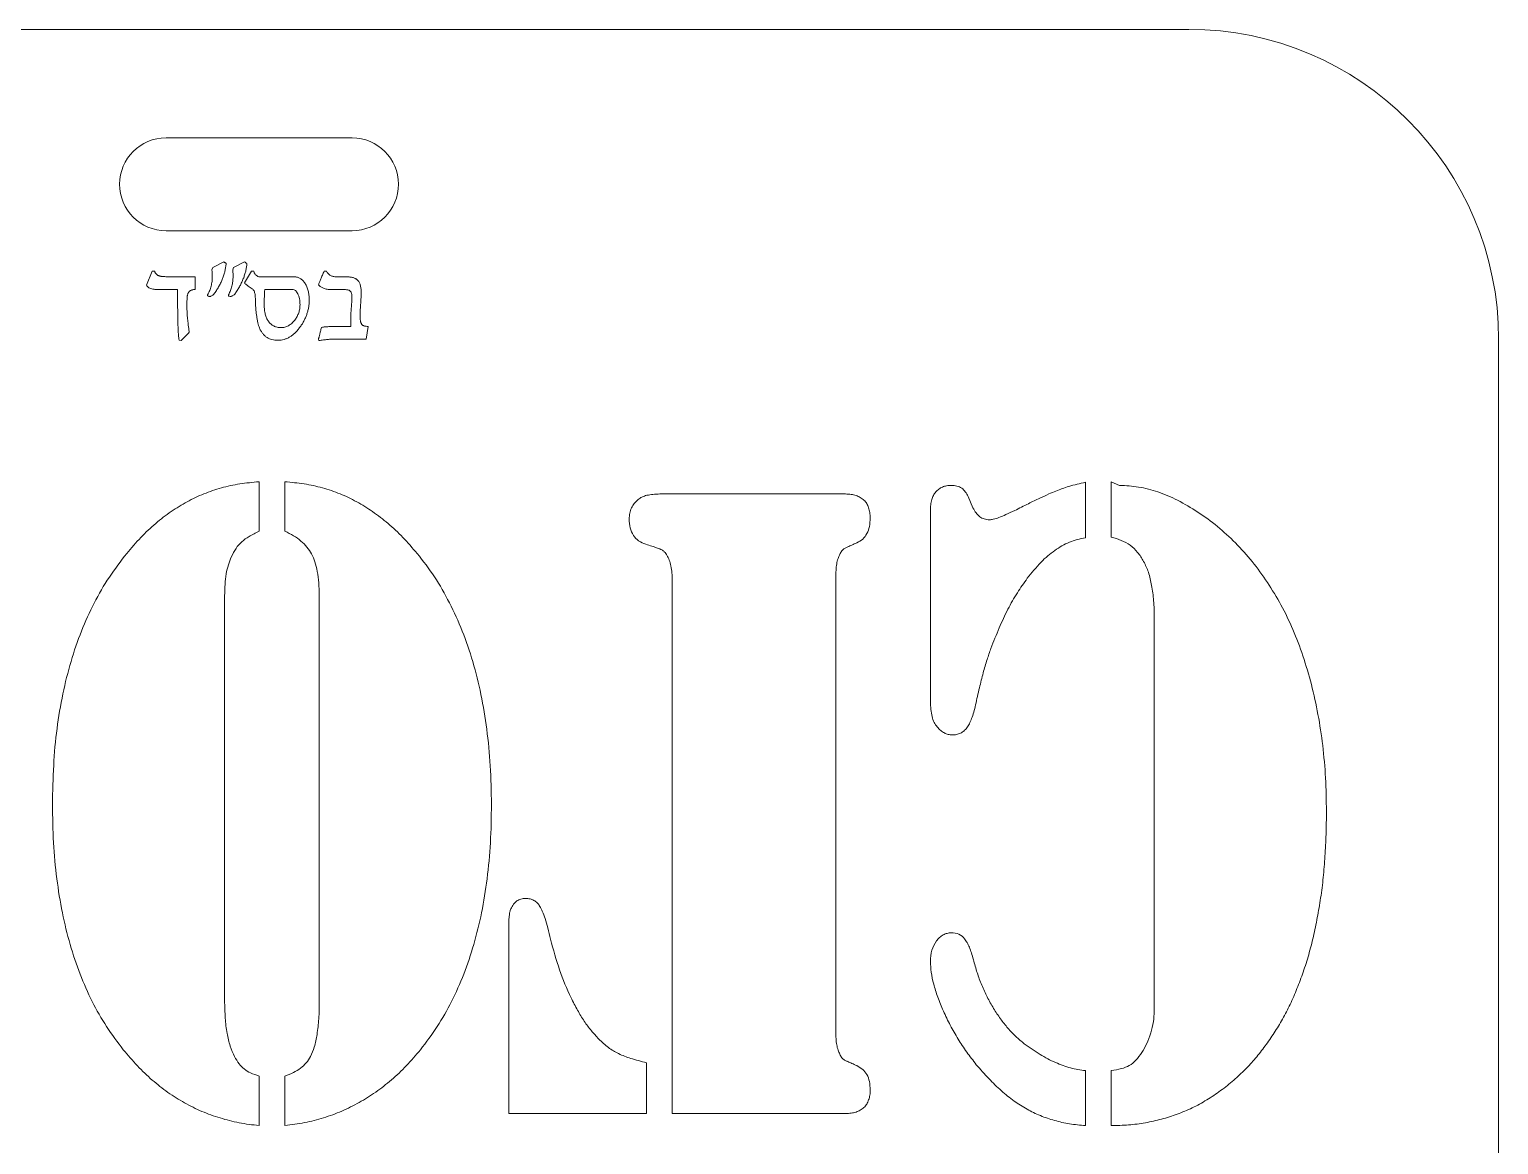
# Model space of a CAD drawing. Header units: inches. Extents: x -4 to 0, y -0.57 to 2.5.
# Drawn here: x -2.371 to 0, y 0.7 to 2.5 of the extents above; entities that cross this region are included whole.
import ezdxf

# ---------------------------------------------------------------- set-up
doc = ezdxf.new("R2010")
doc.units = ezdxf.units.IN
doc.header["$MEASUREMENT"] = 0

msp = doc.modelspace()

# ---------------------------------------------------------------- linework, layer by layer
at = {"color": 1, "linetype": 'Continuous', "lineweight": 5}
for p, q in [((-0.5, 2.5), (-3.5, 2.5)), ((-1.85, 2.325), (-2.15, 2.325)), ((-2.15, 2.175), (-1.85, 2.175)), ((0, 0.5), (0, 2)), ((-2, 1.6899), (-2, 1.7697)), ((-1.9583, 1.7697), (-1.9583, 1.6899)), ((-0.6667, 1.6793), (-0.6667, 1.7691)), ((-0.625, 1.7697), (-0.625, 1.6801)), ((-0.6115, 1.7639), (-0.625, 1.7697)), ((-1.0536, 1.75), (-1.3531, 1.75)), ((-0.8481, 1.7279), (-0.8559, 1.7459)), ((-0.9167, 1.7231), (-0.9167, 1.4154)), ((-1.0694, 0.8826), (-1.0694, 1.6148)), ((-1.3333, 1.6094), (-1.3333, 0.75)), ((-2.0556, 0.9323), (-2.0556, 1.5857)), ((-1.9028, 1.5857), (-1.9028, 0.9323)), ((-0.5556, 1.5499), (-0.5556, 0.9154)), ((-1.5972, 1.0482), (-1.5972, 0.75)), ((-1.375, 0.75), (-1.375, 0.832)), ((-2, 0.7305), (-2, 0.8105)), ((-1.9583, 0.8105), (-1.9583, 0.7305)), ((-0.6667, 0.7305), (-0.6667, 0.8192)), ((-0.625, 0.8192), (-0.625, 0.7305)), ((-1.5972, 0.75), (-1.375, 0.75)), ((-1.3333, 0.75), (-1.0536, 0.75))]:
    msp.add_line(p, q, dxfattribs=at)
at = {"color": 2, "linetype": 'Continuous', "lineweight": 5}
for p, q in [((-2.1816, 2.0871), (-2.1722, 2.1099)), ((-2.1722, 2.1099), (-2.1685, 2.1099)), ((-2.0761, 2.1119), (-2.0746, 2.1158)), ((-2.0746, 2.1158), (-2.0568, 2.1248)), ((-2.0425, 2.1119), (-2.0411, 2.1158)), ((-2.0411, 2.1158), (-2.0232, 2.1248)), ((-2.0233, 2.0908), (-2.0121, 2.1099)), ((-2.0121, 2.1099), (-2.0084, 2.1099)), ((-1.8948, 2.1099), (-1.8911, 2.1099)), ((-2.1373, 2.1006), (-2.1033, 2.1006)), ((-2.1033, 2.1006), (-2.1033, 2.0801)), ((-1.9992, 2.1006), (-1.9431, 2.1006)), ((-1.8753, 2.1006), (-1.8592, 2.1006)), ((-2.1313, 2.0801), (-2.1572, 2.0801)), ((-2.1313, 2.0557), (-2.1313, 2.0801)), ((-2.0829, 2.0697), (-2.0829, 2.0717)), ((-2.0493, 2.0697), (-2.0493, 2.0717)), ((-2.0059, 2.0609), (-2.0065, 2.0725)), ((-1.9459, 2.0801), (-1.9908, 2.0801)), ((-1.8665, 2.0801), (-1.8833, 2.0801)), ((-1.8749, 2.0205), (-1.852, 2.0205)), ((-1.852, 2.0205), (-1.852, 2.0365)), ((-1.824, 2.0205), (-1.8273, 2)), ((-2.1255, 1.998), (-2.1291, 1.9981)), ((-1.9033, 1.9977), (-1.9041, 2)), ((-1.8273, 2), (-1.8772, 2))]:
    msp.add_line(p, q, dxfattribs=at)
at = {"color": 1, "linetype": 'Continuous', "lineweight": 5}
for centre, radius, start, end in [((-0.5, 2), 0.5, 0, 90), ((-2.15, 2.25), 0.075, 90, 270), ((-1.85, 2.25), 0.075, 270, 90)]:
    msp.add_arc(centre, radius, start, end, dxfattribs=at)
at = {"color": 2, "linetype": 'Continuous', "lineweight": 5}
for points, knots in [([(-2.1685, 2.1099), (-2.1684, 2.1093), (-2.1681, 2.1083), (-2.1674, 2.1069), (-2.1666, 2.1057), (-2.1656, 2.1046), (-2.1644, 2.1036), (-2.1631, 2.1028), (-2.1616, 2.1022), (-2.1606, 2.1019), (-2.16, 2.1017)], [0, 0, 0, 0, 0.130421, 0.255139, 0.375375, 0.493119, 0.612828, 0.735795, 0.862868, 1, 1, 1, 1]), ([(-2.0754, 2.101), (-2.0754, 2.1022), (-2.0754, 2.1043), (-2.0756, 2.1072), (-2.0757, 2.1097), (-2.076, 2.1112), (-2.0761, 2.1119)], [0, 0, 0, 0, 0.309251, 0.578833, 0.808856, 1, 1, 1, 1]), ([(-2.0531, 2.1221), (-2.0533, 2.12), (-2.0538, 2.1159), (-2.055, 2.1098), (-2.0567, 2.1037), (-2.0588, 2.0976), (-2.0613, 2.0916), (-2.0644, 2.0857), (-2.0678, 2.0798), (-2.0704, 2.0759), (-2.0717, 2.074)], [0, 0, 0, 0, 0.119203, 0.238655, 0.358949, 0.48172, 0.606666, 0.734133, 0.865101, 1, 1, 1, 1]), ([(-2.0568, 2.1248), (-2.0566, 2.1246), (-2.0561, 2.1242), (-2.0553, 2.1236), (-2.0542, 2.1229), (-2.0535, 2.1224), (-2.0531, 2.1221)], [0, 0, 0, 0, 0.180496, 0.406457, 0.677898, 1, 1, 1, 1]), ([(-2.0419, 2.101), (-2.0419, 2.1022), (-2.0419, 2.1043), (-2.042, 2.1072), (-2.0422, 2.1097), (-2.0424, 2.1112), (-2.0425, 2.1119)], [0, 0, 0, 0, 0.30946, 0.579104, 0.809081, 1, 1, 1, 1]), ([(-2.0196, 2.1221), (-2.0198, 2.12), (-2.0202, 2.1159), (-2.0215, 2.1098), (-2.0232, 2.1037), (-2.0253, 2.0976), (-2.0279, 2.0916), (-2.0308, 2.0857), (-2.0343, 2.0798), (-2.0369, 2.0759), (-2.0382, 2.074)], [0, 0, 0, 0, 0.119215, 0.238679, 0.359135, 0.481918, 0.606877, 0.734106, 0.865087, 1, 1, 1, 1]), ([(-2.0232, 2.1248), (-2.0227, 2.1244), (-2.0215, 2.1235), (-2.0203, 2.1226), (-2.0196, 2.1221)], [0, 0, 0, 0, 0.4045984, 1, 1, 1, 1]), ([(-2.0084, 2.1099), (-2.0083, 2.1092), (-2.0081, 2.108), (-2.0073, 2.1062), (-2.0062, 2.1045), (-2.0052, 2.1036), (-2.0047, 2.1031)], [0, 0, 0, 0, 0.239985, 0.479546, 0.728968, 1, 1, 1, 1]), ([(-1.9041, 2.0878), (-1.9038, 2.0885), (-1.9033, 2.0899), (-1.9024, 2.0921), (-1.9014, 2.0945), (-1.9003, 2.0972), (-1.8991, 2.1), (-1.8977, 2.1031), (-1.8963, 2.1064), (-1.8953, 2.1087), (-1.8948, 2.1099)], [0, 0, 0, 0, 0.089018, 0.188882, 0.298011, 0.417994, 0.547718, 0.688307, 0.839278, 1, 1, 1, 1]), ([(-1.8911, 2.1099), (-1.8907, 2.1091), (-1.8899, 2.1077), (-1.8884, 2.1058), (-1.8867, 2.1041), (-1.8848, 2.1028), (-1.8827, 2.1018), (-1.8804, 2.1011), (-1.8779, 2.1006), (-1.8762, 2.1006), (-1.8753, 2.1006)], [0, 0, 0, 0, 0.130653, 0.254792, 0.373807, 0.491362, 0.610301, 0.733372, 0.863062, 1, 1, 1, 1]), ([(-2.1712, 2.0807), (-2.1724, 2.0809), (-2.1747, 2.0814), (-2.1776, 2.0828), (-2.18, 2.0846), (-2.1811, 2.0863), (-2.1816, 2.0871)], [0, 0, 0, 0, 0.290029, 0.542531, 0.775002, 1, 1, 1, 1]), ([(-2.16, 2.1017), (-2.1596, 2.1016), (-2.1585, 2.1014), (-2.1567, 2.1012), (-2.1545, 2.101), (-2.1518, 2.1008), (-2.1488, 2.1007), (-2.1453, 2.1006), (-2.1414, 2.1006), (-2.1387, 2.1006), (-2.1373, 2.1006)], [0, 0, 0, 0, 0.062603, 0.142423, 0.241143, 0.356312, 0.490476, 0.642466, 0.812303, 1, 1, 1, 1]), ([(-2.0829, 2.0717), (-2.0823, 2.0728), (-2.0811, 2.075), (-2.0796, 2.0784), (-2.0783, 2.0819), (-2.0772, 2.0855), (-2.0764, 2.0893), (-2.0758, 2.0931), (-2.0755, 2.0971), (-2.0754, 2.0997), (-2.0754, 2.101)], [0, 0, 0, 0, 0.122358, 0.243966, 0.366254, 0.488892, 0.61334, 0.740145, 0.868873, 1, 1, 1, 1]), ([(-2.0493, 2.0717), (-2.0487, 2.0728), (-2.0476, 2.075), (-2.046, 2.0784), (-2.0448, 2.0819), (-2.0437, 2.0855), (-2.0429, 2.0893), (-2.0423, 2.0931), (-2.042, 2.0971), (-2.0419, 2.0997), (-2.0419, 2.101)], [0, 0, 0, 0, 0.122358, 0.243966, 0.366254, 0.488892, 0.61334, 0.740145, 0.868873, 1, 1, 1, 1]), ([(-2.0175, 2.0857), (-2.0181, 2.0861), (-2.0193, 2.0869), (-2.0208, 2.0882), (-2.0222, 2.0894), (-2.0229, 2.0904), (-2.0233, 2.0908)], [0, 0, 0, 0, 0.286289, 0.5458, 0.782954, 1, 1, 1, 1]), ([(-2.0047, 2.1031), (-2.0042, 2.1027), (-2.0033, 2.102), (-2.0019, 2.1012), (-2.0005, 2.1007), (-1.9996, 2.1006), (-1.9992, 2.1006)], [0, 0, 0, 0, 0.296959, 0.559723, 0.790018, 1, 1, 1, 1]), ([(-1.9431, 2.1006), (-1.9423, 2.1005), (-1.9406, 2.1005), (-1.9381, 2.0999), (-1.9357, 2.0991), (-1.9334, 2.0979), (-1.9313, 2.0964), (-1.9293, 2.0946), (-1.9274, 2.0924), (-1.9257, 2.0899), (-1.9241, 2.0872), (-1.9228, 2.0843), (-1.9216, 2.0813), (-1.9206, 2.078), (-1.9199, 2.0746), (-1.9194, 2.071), (-1.9191, 2.0673), (-1.919, 2.0647), (-1.919, 2.0634)], [0, 0, 0, 0, 0.052939, 0.103802, 0.154665, 0.206161, 0.258525, 0.313539, 0.371993, 0.43374, 0.498375, 0.563414, 0.630097, 0.698823, 0.769827, 0.843602, 0.920439, 1, 1, 1, 1]), ([(-1.8833, 2.0801), (-1.8844, 2.0801), (-1.8867, 2.0801), (-1.89, 2.0805), (-1.893, 2.0811), (-1.8957, 2.082), (-1.8983, 2.083), (-1.9005, 2.0844), (-1.9025, 2.0859), (-1.9036, 2.0872), (-1.9041, 2.0878)], [0, 0, 0, 0, 0.153145, 0.295772, 0.428744, 0.553181, 0.670448, 0.782824, 0.891677, 1, 1, 1, 1]), ([(-1.8592, 2.1006), (-1.8582, 2.1005), (-1.8562, 2.1005), (-1.8533, 2.1003), (-1.8507, 2.0998), (-1.8483, 2.0993), (-1.8462, 2.0985), (-1.8442, 2.0976), (-1.8425, 2.0966), (-1.8415, 2.0957), (-1.8411, 2.0953)], [0, 0, 0, 0, 0.159252, 0.306915, 0.44394, 0.570348, 0.688139, 0.797645, 0.900962, 1, 1, 1, 1]), ([(-1.8411, 2.0953), (-1.8406, 2.0948), (-1.8396, 2.0937), (-1.8384, 2.0919), (-1.8374, 2.0898), (-1.8366, 2.0874), (-1.836, 2.0848), (-1.8356, 2.082), (-1.8352, 2.0789), (-1.8352, 2.0767), (-1.8352, 2.0756)], [0, 0, 0, 0, 0.097823, 0.201623, 0.310332, 0.427842, 0.554445, 0.691353, 0.839757, 1, 1, 1, 1]), ([(-2.1572, 2.0801), (-2.1581, 2.0801), (-2.1597, 2.0801), (-2.162, 2.0801), (-2.1641, 2.0802), (-2.166, 2.0802), (-2.1676, 2.0803), (-2.169, 2.0804), (-2.1702, 2.0805), (-2.1709, 2.0806), (-2.1712, 2.0807)], [0, 0, 0, 0, 0.182262, 0.347968, 0.497149, 0.629768, 0.747988, 0.847598, 0.932919, 1, 1, 1, 1]), ([(-2.1155, 2.0716), (-2.1155, 2.0712), (-2.1157, 2.0705), (-2.1159, 2.0691), (-2.116, 2.0675), (-2.1162, 2.0655), (-2.1162, 2.0632), (-2.1163, 2.0606), (-2.1163, 2.0576), (-2.1164, 2.0556), (-2.1164, 2.0545)], [0, 0, 0, 0, 0.060523, 0.139422, 0.236445, 0.352061, 0.486115, 0.638809, 0.810079, 1, 1, 1, 1]), ([(-2.1033, 2.0801), (-2.1041, 2.08), (-2.1056, 2.08), (-2.1077, 2.0796), (-2.1096, 2.079), (-2.1113, 2.078), (-2.1127, 2.0768), (-2.1139, 2.0753), (-2.1148, 2.0735), (-2.1152, 2.0722), (-2.1155, 2.0716)], [0, 0, 0, 0, 0.14495, 0.277256, 0.400236, 0.515305, 0.630841, 0.746631, 0.869598, 1, 1, 1, 1]), ([(-2.0794, 2.0689), (-2.08, 2.0689), (-2.0812, 2.069), (-2.0823, 2.0695), (-2.0829, 2.0697)], [0, 0, 0, 0, 0.504078, 1, 1, 1, 1]), ([(-2.0717, 2.074), (-2.0724, 2.0732), (-2.0736, 2.0718), (-2.0756, 2.0702), (-2.0775, 2.0691), (-2.0788, 2.069), (-2.0794, 2.0689)], [0, 0, 0, 0, 0.322249, 0.587687, 0.810524, 1, 1, 1, 1]), ([(-2.0459, 2.0689), (-2.0465, 2.0689), (-2.0477, 2.069), (-2.0488, 2.0695), (-2.0493, 2.0697)], [0, 0, 0, 0, 0.4919776, 1, 1, 1, 1]), ([(-2.0382, 2.074), (-2.0389, 2.0732), (-2.0401, 2.0718), (-2.0421, 2.0702), (-2.044, 2.0691), (-2.0453, 2.069), (-2.0459, 2.0689)], [0, 0, 0, 0, 0.3236666, 0.5885489, 0.8109198, 1, 1, 1, 1]), ([(-2.0109, 2.0812), (-2.012, 2.082), (-2.0142, 2.0835), (-2.0164, 2.0849), (-2.0175, 2.0857)], [0, 0, 0, 0, 0.497996, 1, 1, 1, 1]), ([(-2.0065, 2.0725), (-2.0067, 2.0734), (-2.007, 2.0752), (-2.008, 2.0777), (-2.0092, 2.0797), (-2.0104, 2.0807), (-2.0109, 2.0812)], [0, 0, 0, 0, 0.285945, 0.542073, 0.777748, 1, 1, 1, 1]), ([(-1.9908, 2.0801), (-1.9909, 2.0793), (-1.991, 2.0777), (-1.9912, 2.0752), (-1.9913, 2.0724), (-1.9914, 2.0694), (-1.9915, 2.0662), (-1.9916, 2.0627), (-1.9916, 2.059), (-1.9916, 2.0564), (-1.9916, 2.0551)], [0, 0, 0, 0, 0.092464, 0.194061, 0.304971, 0.425145, 0.554603, 0.69336, 0.842609, 1, 1, 1, 1]), ([(-1.9376, 2.0733), (-1.9381, 2.0744), (-1.9392, 2.0762), (-1.9412, 2.0784), (-1.9434, 2.0798), (-1.9451, 2.08), (-1.9459, 2.0801)], [0, 0, 0, 0, 0.308883, 0.565862, 0.789259, 1, 1, 1, 1]), ([(-1.9339, 2.0553), (-1.9339, 2.0571), (-1.934, 2.0604), (-1.9347, 2.0652), (-1.9358, 2.0695), (-1.937, 2.0721), (-1.9376, 2.0733)], [0, 0, 0, 0, 0.282688, 0.5409587, 0.7799789, 1, 1, 1, 1]), ([(-1.919, 2.0634), (-1.919, 2.0615), (-1.9191, 2.0577), (-1.9198, 2.052), (-1.921, 2.0464), (-1.9226, 2.0408), (-1.9247, 2.0354), (-1.9271, 2.0301), (-1.9301, 2.0248), (-1.9324, 2.0215), (-1.9336, 2.0198)], [0, 0, 0, 0, 0.123217, 0.2459262, 0.3678753, 0.4900983, 0.6138929, 0.7396213, 0.8677258, 1, 1, 1, 1]), ([(-1.8548, 2.0788), (-1.8554, 2.079), (-1.8567, 2.0795), (-1.8593, 2.0798), (-1.8626, 2.08), (-1.8651, 2.0801), (-1.8665, 2.0801)], [0, 0, 0, 0, 0.1515616, 0.3668112, 0.6491274, 1, 1, 1, 1]), ([(-1.8501, 2.0682), (-1.8501, 2.0688), (-1.8502, 2.0701), (-1.8503, 2.0719), (-1.8507, 2.0735), (-1.8512, 2.075), (-1.8519, 2.0762), (-1.8527, 2.0773), (-1.8537, 2.0781), (-1.8545, 2.0786), (-1.8548, 2.0788)], [0, 0, 0, 0, 0.161597, 0.309728, 0.446215, 0.570147, 0.683833, 0.790246, 0.894545, 1, 1, 1, 1]), ([(-1.851, 2.0523), (-1.8509, 2.0538), (-1.8506, 2.0567), (-1.8503, 2.0608), (-1.8501, 2.0646), (-1.8501, 2.067), (-1.8501, 2.0682)], [0, 0, 0, 0, 0.281316, 0.541964, 0.782078, 1, 1, 1, 1]), ([(-1.8352, 2.0756), (-1.8352, 2.0743), (-1.8352, 2.0716), (-1.8354, 2.0671), (-1.8357, 2.0619), (-1.8361, 2.0562), (-1.8365, 2.0505), (-1.8368, 2.0455), (-1.837, 2.0413), (-1.8371, 2.0388), (-1.8371, 2.0377)], [0, 0, 0, 0, 0.0981867, 0.2163927, 0.3538979, 0.5122622, 0.668331, 0.8020074, 0.9125497, 1, 1, 1, 1]), ([(-2.1291, 1.9981), (-2.1293, 1.9995), (-2.1297, 2.0026), (-2.1301, 2.0076), (-2.1305, 2.0136), (-2.1307, 2.0203), (-2.131, 2.0279), (-2.1311, 2.0364), (-2.1313, 2.0458), (-2.1313, 2.0523), (-2.1313, 2.0557)], [0, 0, 0, 0, 0.073271, 0.160945, 0.263649, 0.381398, 0.513742, 0.660697, 0.822781, 1, 1, 1, 1]), ([(-2.1164, 2.0545), (-2.1164, 2.053), (-2.1163, 2.0499), (-2.1162, 2.0452), (-2.1159, 2.0402), (-2.1155, 2.035), (-2.1149, 2.0294), (-2.1143, 2.0236), (-2.1135, 2.0175), (-2.113, 2.0133), (-2.1127, 2.0112)], [0, 0, 0, 0, 0.102374, 0.210834, 0.325438, 0.446898, 0.575253, 0.710536, 0.852109, 1, 1, 1, 1]), ([(-1.9985, 2.0163), (-1.999, 2.0175), (-2.0001, 2.0201), (-2.0013, 2.0242), (-2.0025, 2.029), (-2.0034, 2.0343), (-2.0043, 2.0401), (-2.005, 2.0466), (-2.0056, 2.0535), (-2.0058, 2.0584), (-2.0059, 2.0609)], [0, 0, 0, 0, 0.085372, 0.181363, 0.288056, 0.406608, 0.537369, 0.679072, 0.833279, 1, 1, 1, 1]), ([(-1.9916, 2.0551), (-1.9916, 2.0538), (-1.9915, 2.0512), (-1.9913, 2.0473), (-1.9907, 2.0437), (-1.99, 2.0403), (-1.9891, 2.0371), (-1.988, 2.0342), (-1.9866, 2.0314), (-1.9855, 2.0297), (-1.985, 2.0289)], [0, 0, 0, 0, 0.147406, 0.286675, 0.419497, 0.546322, 0.666742, 0.78151, 0.892915, 1, 1, 1, 1]), ([(-1.9424, 2.0308), (-1.9417, 2.0317), (-1.9403, 2.0336), (-1.9386, 2.0365), (-1.9372, 2.0395), (-1.936, 2.0425), (-1.935, 2.0456), (-1.9344, 2.0488), (-1.934, 2.052), (-1.9339, 2.0542), (-1.9339, 2.0553)], [0, 0, 0, 0, 0.130337, 0.258086, 0.38307, 0.507092, 0.628918, 0.751487, 0.87445, 1, 1, 1, 1]), ([(-1.852, 2.0365), (-1.8519, 2.0376), (-1.8519, 2.0398), (-1.8517, 2.0434), (-1.8514, 2.0477), (-1.8512, 2.0507), (-1.851, 2.0523)], [0, 0, 0, 0, 0.193372, 0.423799, 0.693259, 1, 1, 1, 1]), ([(-1.9696, 1.9981), (-1.9712, 1.9982), (-1.9745, 1.9983), (-1.9791, 1.9991), (-1.9834, 2.0006), (-1.9872, 2.0026), (-1.9907, 2.0052), (-1.9937, 2.0084), (-1.9964, 2.0121), (-1.9978, 2.0149), (-1.9985, 2.0163)], [0, 0, 0, 0, 0.137715, 0.266117, 0.3877, 0.505677, 0.623337, 0.743181, 0.868064, 1, 1, 1, 1]), ([(-1.985, 2.0289), (-1.9844, 2.0281), (-1.9832, 2.0265), (-1.9811, 2.0244), (-1.9788, 2.0226), (-1.9763, 2.0212), (-1.9737, 2.02), (-1.9708, 2.0192), (-1.9678, 2.0187), (-1.9657, 2.0187), (-1.9646, 2.0186)], [0, 0, 0, 0, 0.1289983, 0.2527298, 0.3738935, 0.4928876, 0.612909, 0.7364468, 0.8652011, 1, 1, 1, 1]), ([(-1.9336, 2.0198), (-1.9349, 2.0181), (-1.9374, 2.0148), (-1.9415, 2.0103), (-1.9458, 2.0066), (-1.9502, 2.0035), (-1.9548, 2.0011), (-1.9596, 1.9994), (-1.9645, 1.9983), (-1.9679, 1.9982), (-1.9696, 1.9981)], [0, 0, 0, 0, 0.147139, 0.284785, 0.414651, 0.537188, 0.655483, 0.770126, 0.884461, 1, 1, 1, 1]), ([(-1.9646, 2.0186), (-1.9636, 2.0187), (-1.9615, 2.0187), (-1.9584, 2.0193), (-1.9554, 2.0203), (-1.9525, 2.0216), (-1.9498, 2.0233), (-1.9472, 2.0255), (-1.9447, 2.0279), (-1.9431, 2.0298), (-1.9424, 2.0308)], [0, 0, 0, 0, 0.121665, 0.239448, 0.357782, 0.47728, 0.598262, 0.725483, 0.858954, 1, 1, 1, 1]), ([(-1.9041, 2), (-1.904, 2.0005), (-1.9036, 2.0016), (-1.9032, 2.0034), (-1.9027, 2.0055), (-1.9021, 2.0077), (-1.9014, 2.0101), (-1.9008, 2.0128), (-1.9, 2.0156), (-1.8995, 2.0176), (-1.8993, 2.0186)], [0, 0, 0, 0, 0.084763, 0.181606, 0.289455, 0.408313, 0.539641, 0.6816, 0.834564, 1, 1, 1, 1]), ([(-1.8993, 2.0186), (-1.8988, 2.0188), (-1.8977, 2.0191), (-1.8958, 2.0195), (-1.8934, 2.0198), (-1.8906, 2.02), (-1.8873, 2.0202), (-1.8836, 2.0204), (-1.8794, 2.0205), (-1.8765, 2.0205), (-1.8749, 2.0205)], [0, 0, 0, 0, 0.062072, 0.14206, 0.23926, 0.355097, 0.488535, 0.640854, 0.810931, 1, 1, 1, 1]), ([(-1.8371, 2.0377), (-1.8371, 2.0368), (-1.837, 2.035), (-1.8369, 2.0325), (-1.8366, 2.0303), (-1.8361, 2.0282), (-1.8356, 2.0265), (-1.8349, 2.025), (-1.8341, 2.0237), (-1.8335, 2.023), (-1.8331, 2.0227)], [0, 0, 0, 0, 0.172233, 0.330154, 0.474452, 0.602012, 0.717302, 0.82146, 0.91447, 1, 1, 1, 1]), ([(-1.8331, 2.0227), (-1.8327, 2.0223), (-1.8316, 2.0216), (-1.8295, 2.0209), (-1.827, 2.0206), (-1.8251, 2.0205), (-1.824, 2.0205)], [0, 0, 0, 0, 0.182536, 0.405129, 0.673623, 1, 1, 1, 1]), ([(-2.1127, 2.0112), (-2.1129, 2.0109), (-2.1135, 2.0102), (-2.1145, 2.0091), (-2.1157, 2.0078), (-2.1172, 2.0063), (-2.1189, 2.0045), (-2.1209, 2.0025), (-2.1231, 2.0003), (-2.1247, 1.9988), (-2.1255, 1.998)], [0, 0, 0, 0, 0.061677, 0.14221, 0.241661, 0.356696, 0.49073, 0.642613, 0.812366, 1, 1, 1, 1]), ([(-1.8772, 2), (-1.8792, 2), (-1.8833, 1.9999), (-1.8897, 1.9995), (-1.8964, 1.9987), (-1.901, 1.9981), (-1.9033, 1.9977)], [0, 0, 0, 0, 0.227537, 0.468823, 0.72664, 1, 1, 1, 1])]:
    msp.add_open_spline(points, degree=3, knots=knots, dxfattribs=at)
at = {"color": 1, "linetype": 'Continuous', "lineweight": 5}
for points, knots in [([(-2, 1.7697), (-2.0104, 1.7688), (-2.0309, 1.767), (-2.0607, 1.7603), (-2.0892, 1.7508), (-2.1163, 1.7378), (-2.1423, 1.7218), (-2.1674, 1.7026), (-2.1914, 1.6799), (-2.206, 1.6628), (-2.2135, 1.6541)], [0, 0, 0, 0, 0.124705, 0.24625, 0.365194, 0.484203, 0.605194, 0.730692, 0.861886, 1, 1, 1, 1]), ([(-1.745, 1.6541), (-1.7525, 1.6628), (-1.7672, 1.6799), (-1.7911, 1.7026), (-1.8162, 1.7217), (-1.8421, 1.7378), (-1.8691, 1.7508), (-1.8976, 1.7603), (-1.9275, 1.767), (-1.948, 1.7688), (-1.9583, 1.7697)], [0, 0, 0, 0, 0.138216, 0.269507, 0.395097, 0.515439, 0.634537, 0.753568, 0.875203, 1, 1, 1, 1]), ([(-0.883, 1.7639), (-0.8856, 1.7638), (-0.8905, 1.7636), (-0.8973, 1.7615), (-0.9034, 1.7583), (-0.9082, 1.7535), (-0.9123, 1.7478), (-0.9147, 1.7406), (-0.9166, 1.7323), (-0.9166, 1.7263), (-0.9167, 1.7231)], [0, 0, 0, 0, 0.126641, 0.243013, 0.354362, 0.464007, 0.578009, 0.701217, 0.841213, 1, 1, 1, 1]), ([(-0.8559, 1.7459), (-0.8573, 1.7486), (-0.8599, 1.7537), (-0.8661, 1.7598), (-0.8741, 1.7634), (-0.88, 1.7637), (-0.883, 1.7639)], [0, 0, 0, 0, 0.260579, 0.494937, 0.735549, 1, 1, 1, 1]), ([(-0.6667, 1.7691), (-0.6756, 1.7669), (-0.6918, 1.763), (-0.7113, 1.7563), (-0.7268, 1.7495), (-0.7416, 1.7427), (-0.76, 1.7338), (-0.7734, 1.727), (-0.7808, 1.7233)], [0, 0, 0, 0, 0.223535, 0.404316, 0.502005, 0.633445, 0.799427, 1, 1, 1, 1]), ([(-0.373, 1.6074), (-0.381, 1.6188), (-0.3966, 1.6413), (-0.4241, 1.6711), (-0.4532, 1.6983), (-0.4847, 1.7211), (-0.5167, 1.74), (-0.5487, 1.7537), (-0.5803, 1.7623), (-0.6013, 1.7634), (-0.6115, 1.7639)], [0, 0, 0, 0, 0.140719, 0.277313, 0.410751, 0.543542, 0.670753, 0.787117, 0.896188, 1, 1, 1, 1]), ([(-1.3882, 1.7411), (-1.3904, 1.739), (-1.3947, 1.735), (-1.3995, 1.7275), (-1.4023, 1.719), (-1.4026, 1.7129), (-1.4028, 1.7099)], [0, 0, 0, 0, 0.2542053, 0.492509, 0.7429633, 1, 1, 1, 1]), ([(-1.3531, 1.75), (-1.3569, 1.7499), (-1.364, 1.7496), (-1.3738, 1.7482), (-1.382, 1.7456), (-1.3863, 1.7425), (-1.3882, 1.7411)], [0, 0, 0, 0, 0.312003, 0.573862, 0.80436, 1, 1, 1, 1]), ([(-1.0139, 1.7114), (-1.014, 1.7144), (-1.0142, 1.72), (-1.0163, 1.7278), (-1.0191, 1.7347), (-1.024, 1.7403), (-1.0299, 1.7445), (-1.0368, 1.748), (-1.0449, 1.7496), (-1.0506, 1.7499), (-1.0536, 1.75)], [0, 0, 0, 0, 0.141311, 0.265534, 0.382457, 0.494688, 0.610187, 0.728566, 0.858689, 1, 1, 1, 1]), ([(-1.4028, 1.7099), (-1.4025, 1.7049), (-1.4019, 1.6956), (-1.3969, 1.683), (-1.3878, 1.6735), (-1.3799, 1.6704), (-1.3759, 1.6688)], [0, 0, 0, 0, 0.280744, 0.525187, 0.754255, 1, 1, 1, 1]), ([(-1.0356, 1.6712), (-1.0322, 1.673), (-1.0255, 1.6766), (-1.0187, 1.6862), (-1.0144, 1.698), (-1.0141, 1.7067), (-1.0139, 1.7114)], [0, 0, 0, 0, 0.233666, 0.463958, 0.712001, 1, 1, 1, 1]), ([(-0.8216, 1.7083), (-0.8244, 1.7086), (-0.8299, 1.7091), (-0.8374, 1.7131), (-0.8437, 1.7195), (-0.8466, 1.7249), (-0.8481, 1.7279)], [0, 0, 0, 0, 0.239742, 0.471076, 0.717843, 1, 1, 1, 1]), ([(-0.7808, 1.7233), (-0.7855, 1.7211), (-0.7939, 1.7171), (-0.8054, 1.7123), (-0.8143, 1.7091), (-0.8195, 1.7086), (-0.8216, 1.7083)], [0, 0, 0, 0, 0.355705, 0.640832, 0.854544, 1, 1, 1, 1]), ([(-2.0449, 1.6482), (-2.0425, 1.653), (-2.038, 1.6619), (-2.0282, 1.6734), (-2.0153, 1.6824), (-2.0054, 1.6872), (-2, 1.6899)], [0, 0, 0, 0, 0.2535378, 0.4763686, 0.7111824, 1, 1, 1, 1]), ([(-1.9583, 1.6899), (-1.9535, 1.6876), (-1.9444, 1.6832), (-1.9324, 1.6745), (-1.9226, 1.6647), (-1.9148, 1.6534), (-1.9093, 1.64), (-1.9056, 1.6243), (-1.9032, 1.6059), (-1.9029, 1.5927), (-1.9028, 1.5857)], [0, 0, 0, 0, 0.125573, 0.239601, 0.348542, 0.452049, 0.56174, 0.688787, 0.83381, 1, 1, 1, 1]), ([(-1.3759, 1.6688), (-1.3726, 1.6678), (-1.3668, 1.6661), (-1.3592, 1.6635), (-1.3539, 1.6615), (-1.3494, 1.6599), (-1.3455, 1.6563), (-1.3432, 1.653), (-1.3418, 1.651)], [0, 0, 0, 0, 0.258711, 0.461826, 0.607688, 0.691303, 0.819928, 1, 1, 1, 1]), ([(-1.0629, 1.6528), (-1.0619, 1.6546), (-1.0603, 1.6578), (-1.0572, 1.6611), (-1.0536, 1.6628), (-1.0493, 1.6651), (-1.043, 1.6678), (-1.0383, 1.67), (-1.0356, 1.6712)], [0, 0, 0, 0, 0.186479, 0.313117, 0.393261, 0.536283, 0.739557, 1, 1, 1, 1]), ([(-0.7604, 1.6139), (-0.7533, 1.6229), (-0.7401, 1.6395), (-0.7205, 1.6563), (-0.7047, 1.6665), (-0.6926, 1.6723), (-0.6799, 1.6768), (-0.6711, 1.6784), (-0.6667, 1.6793)], [0, 0, 0, 0, 0.291414, 0.542084, 0.656041, 0.771075, 0.884595, 1, 1, 1, 1]), ([(-0.625, 1.6801), (-0.6195, 1.6787), (-0.6087, 1.6759), (-0.594, 1.6677), (-0.5817, 1.6559), (-0.572, 1.641), (-0.5642, 1.623), (-0.5594, 1.6015), (-0.556, 1.5769), (-0.5557, 1.5593), (-0.5556, 1.5499)], [0, 0, 0, 0, 0.10562, 0.207492, 0.3094, 0.418065, 0.536867, 0.672711, 0.826187, 1, 1, 1, 1]), ([(-2.2135, 1.6541), (-2.2231, 1.6415), (-2.2426, 1.6161), (-2.267, 1.574), (-2.2873, 1.5283), (-2.3044, 1.4793), (-2.3172, 1.4267), (-2.3269, 1.3707), (-2.3321, 1.3109), (-2.3329, 1.27), (-2.3333, 1.2489)], [0, 0, 0, 0, 0.109902, 0.222541, 0.33796, 0.457896, 0.58298, 0.714797, 0.853369, 1, 1, 1, 1]), ([(-2.0556, 1.5857), (-2.0554, 1.5919), (-2.0552, 1.6038), (-2.0534, 1.6205), (-2.05, 1.6352), (-2.0465, 1.6441), (-2.0449, 1.6482)], [0, 0, 0, 0, 0.292551, 0.556108, 0.790292, 1, 1, 1, 1]), ([(-1.625, 1.2489), (-1.6254, 1.2697), (-1.6261, 1.3103), (-1.6319, 1.3696), (-1.641, 1.4259), (-1.6543, 1.4788), (-1.6709, 1.5285), (-1.6921, 1.5742), (-1.7157, 1.6167), (-1.7353, 1.6417), (-1.745, 1.6541)], [0, 0, 0, 0, 0.144614, 0.282729, 0.414459, 0.541127, 0.66249, 0.77878, 0.890911, 1, 1, 1, 1]), ([(-1.3418, 1.651), (-1.3405, 1.6486), (-1.3376, 1.6431), (-1.3353, 1.6334), (-1.3334, 1.622), (-1.3333, 1.6138), (-1.3333, 1.6094)], [0, 0, 0, 0, 0.1963555, 0.426506, 0.6920052, 1, 1, 1, 1]), ([(-1.0694, 1.6148), (-1.0693, 1.6189), (-1.0692, 1.6264), (-1.0683, 1.6368), (-1.0661, 1.6455), (-1.0639, 1.6505), (-1.0629, 1.6528)], [0, 0, 0, 0, 0.312879, 0.582341, 0.807144, 1, 1, 1, 1]), ([(-0.8192, 1.5007), (-0.8148, 1.5118), (-0.8064, 1.5332), (-0.7925, 1.5634), (-0.7773, 1.5902), (-0.7659, 1.6062), (-0.7604, 1.6139)], [0, 0, 0, 0, 0.279754, 0.539786, 0.778142, 1, 1, 1, 1]), ([(-0.2778, 1.2376), (-0.2781, 1.2557), (-0.2786, 1.2912), (-0.2833, 1.3434), (-0.2908, 1.3938), (-0.3014, 1.4421), (-0.315, 1.488), (-0.3313, 1.531), (-0.3501, 1.5709), (-0.3655, 1.5954), (-0.373, 1.6074)], [0, 0, 0, 0, 0.139629, 0.27523, 0.406191, 0.534173, 0.658143, 0.7763, 0.890122, 1, 1, 1, 1]), ([(-0.844, 1.4095), (-0.8419, 1.4187), (-0.838, 1.436), (-0.832, 1.4605), (-0.8258, 1.4817), (-0.8213, 1.4947), (-0.8192, 1.5007)], [0, 0, 0, 0, 0.299117, 0.5642, 0.798868, 1, 1, 1, 1]), ([(-0.9167, 1.4154), (-0.9166, 1.4109), (-0.9163, 1.4026), (-0.9145, 1.3911), (-0.9112, 1.3814), (-0.9075, 1.3763), (-0.9058, 1.3739)], [0, 0, 0, 0, 0.303533, 0.57071, 0.798733, 1, 1, 1, 1]), ([(-0.8813, 1.3611), (-0.879, 1.3612), (-0.8745, 1.3614), (-0.8682, 1.3637), (-0.8626, 1.3673), (-0.8576, 1.3725), (-0.8536, 1.3794), (-0.8499, 1.3879), (-0.8464, 1.398), (-0.8448, 1.4055), (-0.844, 1.4095)], [0, 0, 0, 0, 0.10451, 0.201189, 0.297703, 0.401196, 0.519425, 0.654789, 0.816231, 1, 1, 1, 1]), ([(-0.9058, 1.3739), (-0.904, 1.3719), (-0.9006, 1.3682), (-0.8945, 1.3642), (-0.8881, 1.3616), (-0.8836, 1.3613), (-0.8813, 1.3611)], [0, 0, 0, 0, 0.279632, 0.526414, 0.762291, 1, 1, 1, 1]), ([(-2.3333, 1.2489), (-2.333, 1.2283), (-2.3325, 1.1882), (-2.3269, 1.1298), (-2.3182, 1.0748), (-2.3056, 1.0234), (-2.2896, 0.9754), (-2.2701, 0.9309), (-2.2469, 0.8898), (-2.2282, 0.8651), (-2.219, 0.8529)], [0, 0, 0, 0, 0.147256, 0.286275, 0.41865, 0.544167, 0.664049, 0.77921, 0.890486, 1, 1, 1, 1]), ([(-1.7396, 0.8529), (-1.7303, 0.8651), (-1.7117, 0.8898), (-1.6885, 0.931), (-1.6687, 0.9753), (-1.6528, 1.0234), (-1.6401, 1.0748), (-1.6315, 1.1298), (-1.6258, 1.1882), (-1.6253, 1.2283), (-1.625, 1.2489)], [0, 0, 0, 0, 0.109491, 0.220744, 0.33609, 0.455947, 0.581438, 0.713785, 0.852775, 1, 1, 1, 1]), ([(-0.4271, 0.804), (-0.421, 0.8096), (-0.4088, 0.8207), (-0.392, 0.8391), (-0.3764, 0.8589), (-0.3619, 0.88), (-0.3484, 0.9024), (-0.336, 0.9263), (-0.325, 0.9518), (-0.315, 0.9785), (-0.3061, 1.0065), (-0.2985, 1.0358), (-0.2924, 1.0665), (-0.2868, 1.0983), (-0.2827, 1.1314), (-0.28, 1.1657), (-0.2782, 1.2012), (-0.2779, 1.2253), (-0.2778, 1.2376)], [0, 0, 0, 0, 0.052303, 0.10463, 0.157916, 0.212052, 0.267258, 0.324149, 0.382759, 0.443062, 0.505219, 0.569261, 0.635365, 0.703384, 0.774183, 0.846982, 0.921923, 1, 1, 1, 1]), ([(-1.5699, 1.0972), (-1.5724, 1.097), (-1.5774, 1.0966), (-1.5844, 1.0934), (-1.5899, 1.0876), (-1.5924, 1.0828), (-1.5938, 1.0803)], [0, 0, 0, 0, 0.246787, 0.477872, 0.724659, 1, 1, 1, 1]), ([(-1.5297, 1.0312), (-1.5312, 1.0374), (-1.5339, 1.0486), (-1.5381, 1.0637), (-1.5424, 1.0753), (-1.5463, 1.084), (-1.5508, 1.0902), (-1.5565, 1.0942), (-1.5629, 1.0968), (-1.5675, 1.0971), (-1.5699, 1.0972)], [0, 0, 0, 0, 0.227382, 0.413951, 0.563498, 0.670355, 0.755543, 0.835546, 0.913672, 1, 1, 1, 1]), ([(-1.5938, 1.0803), (-1.5943, 1.0786), (-1.5956, 1.0748), (-1.5965, 1.0677), (-1.5971, 1.0586), (-1.5972, 1.0519), (-1.5972, 1.0482)], [0, 0, 0, 0, 0.160763, 0.37734, 0.658904, 1, 1, 1, 1]), ([(-1.4518, 0.8702), (-1.4559, 0.8746), (-1.4643, 0.8836), (-1.4758, 0.8991), (-1.4866, 0.9171), (-1.5006, 0.9444), (-1.5163, 0.9824), (-1.5252, 1.0146), (-1.5297, 1.0312)], [0, 0, 0, 0, 0.098585, 0.204931, 0.32021, 0.445828, 0.714421, 1, 1, 1, 1]), ([(-0.883, 1.0417), (-0.8854, 1.0415), (-0.8899, 1.0411), (-0.8965, 1.0386), (-0.9023, 1.0343), (-0.9089, 1.0263), (-0.9157, 1.0134), (-0.9163, 1.0016), (-0.9167, 0.9954)], [0, 0, 0, 0, 0.110563, 0.2169, 0.327303, 0.448904, 0.709554, 1, 1, 1, 1]), ([(-0.8474, 0.9983), (-0.8485, 1.0019), (-0.8505, 1.0087), (-0.8535, 1.018), (-0.8573, 1.0255), (-0.8622, 1.0332), (-0.8705, 1.0406), (-0.8788, 1.0413), (-0.883, 1.0417)], [0, 0, 0, 0, 0.185956, 0.348186, 0.4836, 0.599195, 0.796701, 1, 1, 1, 1]), ([(-0.7654, 0.8626), (-0.77, 0.8665), (-0.7792, 0.8743), (-0.7921, 0.8876), (-0.804, 0.9029), (-0.8153, 0.9197), (-0.8253, 0.9381), (-0.8343, 0.9572), (-0.8416, 0.9774), (-0.8455, 0.9913), (-0.8474, 0.9983)], [0, 0, 0, 0, 0.110646, 0.224852, 0.344654, 0.47081, 0.601521, 0.732169, 0.865425, 1, 1, 1, 1]), ([(-0.9167, 0.9954), (-0.9164, 0.9896), (-0.9158, 0.9773), (-0.9115, 0.9581), (-0.905, 0.9371), (-0.8959, 0.9149), (-0.885, 0.8922), (-0.8725, 0.8701), (-0.8583, 0.8489), (-0.8479, 0.8355), (-0.8427, 0.8288)], [0, 0, 0, 0, 0.09402, 0.199287, 0.31828, 0.449727, 0.587585, 0.7251, 0.861943, 1, 1, 1, 1]), ([(-2.0395, 0.8418), (-2.042, 0.8474), (-2.0473, 0.8595), (-2.0523, 0.8804), (-2.0549, 0.9051), (-2.0553, 0.9228), (-2.0556, 0.9323)], [0, 0, 0, 0, 0.197383, 0.426783, 0.693082, 1, 1, 1, 1]), ([(-1.9028, 0.9323), (-1.9029, 0.9224), (-1.903, 0.9041), (-1.9061, 0.879), (-1.9096, 0.8583), (-1.9148, 0.8469), (-1.9171, 0.8418)], [0, 0, 0, 0, 0.322044, 0.593979, 0.819793, 1, 1, 1, 1]), ([(-0.5556, 0.9154), (-0.5559, 0.9096), (-0.5566, 0.8977), (-0.5608, 0.88), (-0.567, 0.8631), (-0.5729, 0.8531), (-0.5757, 0.8483)], [0, 0, 0, 0, 0.242928, 0.506723, 0.765563, 1, 1, 1, 1]), ([(-1.0629, 0.8455), (-1.0639, 0.8477), (-1.0661, 0.8526), (-1.0682, 0.8611), (-1.0692, 0.8713), (-1.0693, 0.8786), (-1.0694, 0.8826)], [0, 0, 0, 0, 0.1918862, 0.4217106, 0.6858376, 1, 1, 1, 1]), ([(-1.375, 0.832), (-1.3835, 0.8342), (-1.3988, 0.838), (-1.4196, 0.8457), (-1.4371, 0.8564), (-1.4468, 0.8655), (-1.4518, 0.8702)], [0, 0, 0, 0, 0.302097, 0.5426, 0.761726, 1, 1, 1, 1]), ([(-0.6667, 0.8192), (-0.6747, 0.8204), (-0.6912, 0.8228), (-0.7158, 0.8321), (-0.741, 0.8452), (-0.757, 0.8566), (-0.7654, 0.8626)], [0, 0, 0, 0, 0.222271, 0.458707, 0.716579, 1, 1, 1, 1]), ([(-2.219, 0.8529), (-2.2115, 0.844), (-2.197, 0.8268), (-2.1728, 0.8038), (-2.1475, 0.7837), (-2.1205, 0.767), (-2.0925, 0.7528), (-2.0628, 0.7424), (-2.032, 0.7342), (-2.0108, 0.7317), (-2, 0.7305)], [0, 0, 0, 0, 0.134102, 0.261994, 0.387169, 0.509212, 0.630321, 0.751896, 0.874283, 1, 1, 1, 1]), ([(-2, 0.8105), (-2.0046, 0.812), (-2.0131, 0.8147), (-2.0242, 0.8214), (-2.0329, 0.8305), (-2.0372, 0.8379), (-2.0395, 0.8418)], [0, 0, 0, 0, 0.27978, 0.510166, 0.737319, 1, 1, 1, 1]), ([(-1.9583, 0.7305), (-1.9477, 0.7318), (-1.9265, 0.7345), (-1.8958, 0.7425), (-1.8663, 0.7534), (-1.8382, 0.7674), (-1.8113, 0.7842), (-1.7859, 0.8041), (-1.7616, 0.8269), (-1.747, 0.8441), (-1.7396, 0.8529)], [0, 0, 0, 0, 0.125225, 0.247827, 0.369114, 0.490435, 0.612692, 0.737568, 0.866296, 1, 1, 1, 1]), ([(-1.9171, 0.8418), (-1.9192, 0.8383), (-1.9235, 0.8312), (-1.9331, 0.8227), (-1.9448, 0.8155), (-1.9536, 0.8123), (-1.9583, 0.8105)], [0, 0, 0, 0, 0.227026, 0.467385, 0.717276, 1, 1, 1, 1]), ([(-1.0356, 0.8273), (-1.0383, 0.8285), (-1.043, 0.8307), (-1.0493, 0.8335), (-1.0536, 0.8354), (-1.0572, 0.8371), (-1.0603, 0.8405), (-1.0619, 0.8436), (-1.0629, 0.8455)], [0, 0, 0, 0, 0.26116, 0.464992, 0.605657, 0.686022, 0.813008, 1, 1, 1, 1]), ([(-0.5757, 0.8483), (-0.5788, 0.844), (-0.5845, 0.8361), (-0.5956, 0.8267), (-0.6095, 0.8217), (-0.6195, 0.8201), (-0.625, 0.8192)], [0, 0, 0, 0, 0.2647271, 0.490174, 0.7176159, 1, 1, 1, 1]), ([(-1.0139, 0.788), (-1.0141, 0.7926), (-1.0144, 0.8011), (-1.0186, 0.8127), (-1.0257, 0.8219), (-1.0322, 0.8254), (-1.0356, 0.8273)], [0, 0, 0, 0, 0.288075, 0.535815, 0.762596, 1, 1, 1, 1]), ([(-0.8427, 0.8288), (-0.836, 0.8212), (-0.8233, 0.8065), (-0.803, 0.7867), (-0.7824, 0.7701), (-0.7613, 0.7567), (-0.7395, 0.746), (-0.7164, 0.7383), (-0.6921, 0.7327), (-0.6752, 0.7312), (-0.6667, 0.7305)], [0, 0, 0, 0, 0.145508, 0.280483, 0.407366, 0.525991, 0.640738, 0.756505, 0.876189, 1, 1, 1, 1]), ([(-1.0536, 0.75), (-1.0506, 0.7501), (-1.0449, 0.7504), (-1.0369, 0.752), (-1.0298, 0.7552), (-1.024, 0.7595), (-1.0191, 0.7651), (-1.0163, 0.772), (-1.0141, 0.7796), (-1.014, 0.7851), (-1.0139, 0.788)], [0, 0, 0, 0, 0.142481, 0.273681, 0.391572, 0.508027, 0.621187, 0.739077, 0.860976, 1, 1, 1, 1]), ([(-0.625, 0.7305), (-0.6157, 0.7307), (-0.5972, 0.731), (-0.57, 0.7346), (-0.5438, 0.7405), (-0.5186, 0.7486), (-0.494, 0.7587), (-0.4707, 0.7716), (-0.4481, 0.7866), (-0.4341, 0.7982), (-0.4271, 0.804)], [0, 0, 0, 0, 0.129741, 0.25639, 0.380004, 0.502369, 0.624437, 0.748116, 0.872711, 1, 1, 1, 1])]:
    msp.add_open_spline(points, degree=3, knots=knots, dxfattribs=at)

doc.saveas('drawing.dxf')
